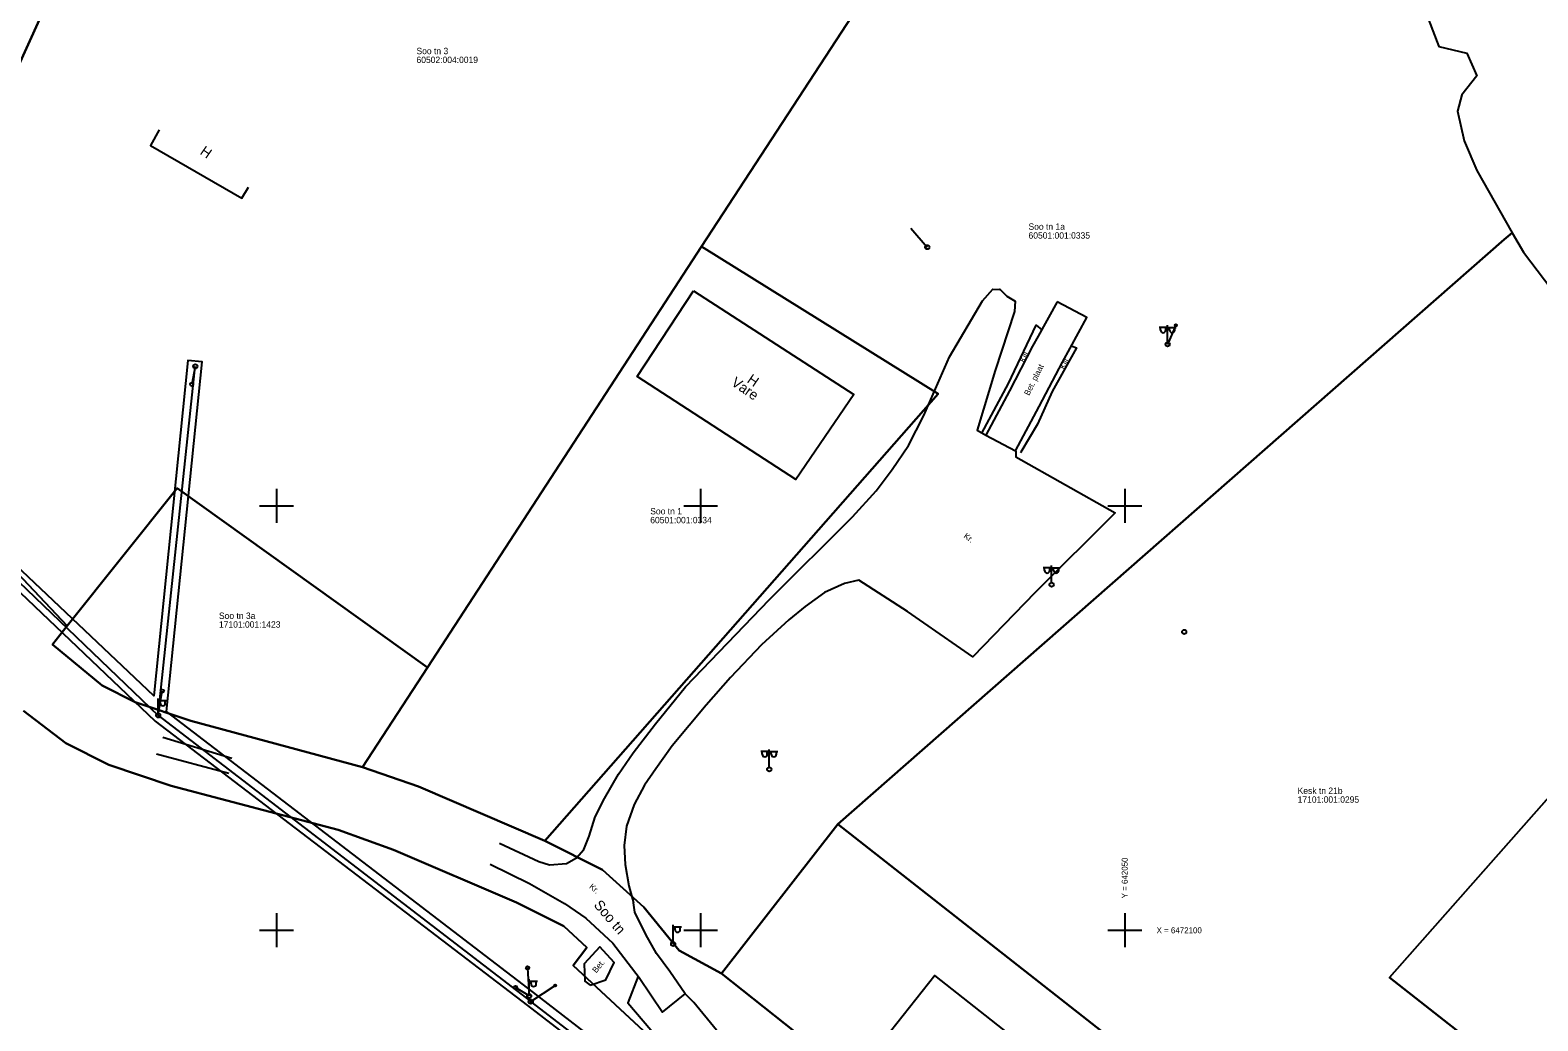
# Model space of a CAD drawing. Extents: x 641557 to 642645, y 6471373 to 6472352.
# Drawn here: x 641920.9 to 642098.7, y 6472089.3 to 6472206.1 of the extents above; entities that cross this region are included whole.
import ezdxf

# ---------------------------------------------------------------- set-up
doc = ezdxf.new("R2010")
doc.units = 0
for name, color, linetype in [('HOONE', 7, 'Continuous'), ('MOOTPIIR', 7, 'Continuous'), ('PIIR', 7, 'Continuous'), ('POST', 7, 'Continuous'), ('SIOHULIIN', 7, 'Continuous'), ('TEE', 7, 'Continuous'), ('VORK', 7, 'Continuous')]:
    doc.layers.add(name, color=color, linetype=linetype)

msp = doc.modelspace()

# ---------------------------------------------------------------- linework, layer by layer
at = {"layer": 'HOONE'}
for points in [[(641936.17, 6472194.3), (641935.12, 6472192.46), (641945.92, 6472186.25), (641946.68, 6472187.58)], [(641999.15, 6472175.34), (642018.08, 6472163.13), (642011.23, 6472153.12), (641992.52, 6472165.27), (641999.15, 6472175.34)], [(642065.65, 6472064.72), (642027.62, 6472094.67), (642021.62, 6472087.12), (642059.65, 6472057.17), (642065.65, 6472064.72)]]:
    msp.add_lwpolyline(points, dxfattribs=at)
at = {"layer": 'MOOTPIIR'}
for points in [[(642020.72, 6472061.44), (641980.3, 6472092.66), (641937.03, 6472125.77), (641941.21, 6472166.97), (641939.55, 6472167.14), (641935.54, 6472127.64), (641900.72, 6472160.54)], [(641899.64, 6472158.91), (641935.69, 6472124.64), (641979.59, 6472091.14), (642019.53, 6472060.38)]]:
    msp.add_lwpolyline(points, dxfattribs=at)
at = {"layer": 'PIIR'}
for points in [[(641899.33, 6472159.06), (641872.49, 6472181.63), (641865.67, 6472186.52), (641847.91, 6472199.73), (641792.66, 6472243.43), (641811.31, 6472265.11), (641847.04, 6472280.75), (641882.95, 6472296.47), (641952.87, 6472257.59), (641939.24, 6472233.13), (641934.67, 6472235.16), (641901.16, 6472161.42)], [(641901.16, 6472161.42), (641934.67, 6472235.16), (641939.24, 6472233.13), (641952.87, 6472257.59), (641962.6, 6472275.06), (642031.85, 6472229.19), (642000.12, 6472180.55), (641967.79, 6472130.98), (641938.29, 6472152.1), (641925.33, 6472135.88)], [(641988.43, 6472107.13), (641981.64, 6472110.54), (642028, 6472163.22), (642000.12, 6472180.55), (642031.85, 6472229.19), (642077.68, 6472239.91), (642078.25, 6472240.06), (642077.59, 6472236.75), (642075.71, 6472233.76), (642087.05, 6472204.12), (642090.34, 6472203.36), (642091.53, 6472200.66), (642089.75, 6472198.45), (642089.25, 6472196.53), (642090.03, 6472193.03), (642091.5, 6472189.54), (642095.69, 6472182.18), (642094.72, 6472181.39), (642016.19, 6472112.51), (642002.45, 6472094.89), (641997.45, 6472097.63), (641993.3, 6472102.74)], [(642123.61, 6472142.4), (642081.23, 6472094.44), (642113.39, 6472069.2), (642083.42, 6472035.57), (642079.91, 6472031.22), (642073.54, 6472035.99), (642074.19, 6472036.84), (642077.42, 6472040.82), (642085.17, 6472048.89), (642089.96, 6472054.66), (642016.19, 6472112.51), (642094.72, 6472181.39), (642095.69, 6472182.18), (642097, 6472179.89), (642121.79, 6472147.29), (642124.59, 6472144.01)], [(641967.79, 6472130.98), (642000.12, 6472180.55), (642028, 6472163.22), (641981.64, 6472110.54), (641966.72, 6472116.93), (641960.12, 6472119.21)], [(641967.79, 6472130.98), (641960.12, 6472119.21), (641939.88, 6472124.68), (641933.34, 6472126.88), (641929.43, 6472128.86), (641923.57, 6472133.67), (641925.33, 6472135.88), (641938.29, 6472152.1)], [(642123.61, 6472142.4), (642124.59, 6472144.01), (642126.14, 6472142.23), (642133.85, 6472138.27), (642142.95, 6472131.7), (642150.78, 6472125.77), (642159.45, 6472118.35), (642164.95, 6472112), (642170.45, 6472106.28), (642187.36, 6472089.76), (642193.92, 6472082.77), (642201.8, 6472074.95), (642218.16, 6472061.65), (642215.35, 6472057.68), (642195.39, 6472030.77), (642179.31, 6472017.17), (642177.19, 6472018.85), (642113.39, 6472069.2), (642081.23, 6472094.44)], [(642080.78, 6472053.03), (642073.09, 6472044.74), (642077.42, 6472040.82), (642074.19, 6472036.84), (642017.33, 6472083.13), (642002.45, 6472094.89), (642016.19, 6472112.51), (642089.96, 6472054.66), (642085.17, 6472048.89)]]:
    msp.add_lwpolyline(points, close=True, dxfattribs=at)
for points in [[(641901.16, 6472161.42), (641925.33, 6472135.88), (641923.57, 6472133.67), (641929.43, 6472128.86), (641933.34, 6472126.88), (641939.88, 6472124.68), (641960.12, 6472119.21), (641966.72, 6472116.93), (641981.64, 6472110.54), (641988.43, 6472107.13), (641993.3, 6472102.74), (641997.45, 6472097.63), (642002.45, 6472094.89), (642017.33, 6472083.13)], [(641920.16, 6472125.84), (641925.17, 6472122.05), (641930.24, 6472119.49), (641937.58, 6472117.01), (641957.25, 6472111.83), (641963.79, 6472109.48), (641978.27, 6472103.28), (641983.87, 6472100.47), (641986.57, 6472097.97), (641984.97, 6472095.85), (641994.93, 6472086.61), (641995.74, 6472083.5), (641995.33, 6472082.47), (641988.23, 6472082.2), (641967.88, 6472073.9), (641948.49, 6472065.47), (641945.59, 6472065.91), (641908.6, 6472044.43)], [(641994.93, 6472086.61), (641984.97, 6472095.85), (641986.57, 6472097.97), (641983.87, 6472100.47), (641978.27, 6472103.28), (641963.79, 6472109.48), (641957.25, 6472111.83), (641937.58, 6472117.01), (641930.24, 6472119.49), (641925.17, 6472122.05), (641920.16, 6472125.84)]]:
    msp.add_lwpolyline(points, dxfattribs=at)
at = {"layer": 'POST'}
for p, q in [((642024.8, 6472182.71), (642026.72, 6472180.49)), ((642055.06, 6472171.04), (642054.06, 6472171.04)), ((642054.22, 6472170.72), (642054.22, 6472171.04)), ((642054.84, 6472170.72), (642054.84, 6472171.04)), ((642055.06, 6472169.29), (642055.06, 6472171.29)), ((642056.02, 6472171.29), (642055.06, 6472169.04)), ((642055.06, 6472171.04), (642056.06, 6472171.04)), ((642055.29, 6472170.72), (642055.29, 6472171.04)), ((642055.9, 6472170.72), (642055.9, 6472171.04)), ((642055.06, 6472169.04), (642055.06, 6472169.04)), ((641940.42, 6472166.44), (641940, 6472164.33)), ((642041.38, 6472142.72), (642040.38, 6472142.72)), ((642040.54, 6472142.4), (642040.54, 6472142.72)), ((642041.16, 6472142.4), (642041.16, 6472142.72)), ((642041.38, 6472140.97), (642041.38, 6472142.97)), ((642041.38, 6472142.72), (642042.38, 6472142.72)), ((642041.61, 6472142.4), (642041.61, 6472142.72)), ((642042.22, 6472142.4), (642042.22, 6472142.72)), ((642041.38, 6472140.72), (642041.38, 6472140.72)), ((641936.04, 6472125.32), (641936.53, 6472128.19)), ((641936.04, 6472125.32), (641936.04, 6472127.32)), ((641936.04, 6472127.07), (641937.04, 6472127.07)), ((641936.27, 6472126.75), (641936.27, 6472127.07)), ((641936.88, 6472126.75), (641936.88, 6472127.07)), ((642008.09, 6472121.06), (642007.09, 6472121.06)), ((642007.25, 6472120.74), (642007.25, 6472121.06)), ((642007.86, 6472120.74), (642007.86, 6472121.06)), ((642008.09, 6472119.31), (642008.09, 6472121.31)), ((642008.09, 6472121.06), (642009.09, 6472121.06)), ((642008.32, 6472120.74), (642008.32, 6472121.06)), ((642008.93, 6472120.74), (642008.93, 6472121.06)), ((642008.09, 6472119.06), (642008.09, 6472119.06)), ((641996.76, 6472098.65), (641996.76, 6472100.65)), ((641996.76, 6472100.4), (641997.76, 6472100.4)), ((641996.98, 6472100.07), (641996.98, 6472100.4)), ((641997.6, 6472100.07), (641997.6, 6472100.4)), ((641996.76, 6472098.39), (641996.76, 6472098.39)), ((641979.6, 6472095.57), (641979.78, 6472092.26)), ((641979.78, 6472092.26), (641979.78, 6472094.26)), ((641979.78, 6472094.01), (641980.78, 6472094.01)), ((641980.01, 6472093.69), (641980.01, 6472094.01)), ((641980.62, 6472093.69), (641980.62, 6472094.01)), ((641979.78, 6472092.26), (641978.18, 6472093.26)), ((641979.97, 6472091.6), (641982.85, 6472093.5))]:
    msp.add_line(p, q, dxfattribs=at)
for centre, radius in [((642026.72, 6472180.49), 0.25), ((642056.02, 6472171.29), 0.125), ((642056.02, 6472171.29), 0.105), ((642056.02, 6472171.29), 0.0851), ((642056.02, 6472171.29), 0.0651), ((642056.02, 6472171.29), 0.0451), ((642056.02, 6472171.29), 0.0251), ((642056.02, 6472171.29), 0.00511), ((642055.06, 6472169.04), 0.25), ((641940.42, 6472166.44), 0.25), ((641940, 6472164.33), 0.2), ((642041.38, 6472140.72), 0.25), ((642057.01, 6472135.16), 0.25), ((641936.53, 6472128.19), 0.2), ((641936.04, 6472125.32), 0.25), ((642008.09, 6472118.96), 0.25), ((641996.76, 6472098.39), 0.25), ((641979.6, 6472095.57), 0.2), ((641978.18, 6472093.26), 0.2), ((641979.78, 6472092.26), 0.25), ((641982.85, 6472093.5), 0.125), ((641982.85, 6472093.5), 0.105), ((641982.85, 6472093.5), 0.0851), ((641982.85, 6472093.5), 0.0651), ((641982.85, 6472093.5), 0.0451), ((641982.85, 6472093.5), 0.0251), ((641982.85, 6472093.5), 0.00511), ((641979.97, 6472091.6), 0.25)]:
    msp.add_circle(centre, radius, dxfattribs=at)
for centre in [(642054.53, 6472170.72), (642055.6, 6472170.72), (642040.85, 6472142.4), (642041.92, 6472142.4), (641936.58, 6472126.75), (642007.56, 6472120.74), (642008.62, 6472120.74), (641997.29, 6472100.07), (641980.31, 6472093.69)]:
    msp.add_arc(centre, 0.306, 180, 0, dxfattribs=at)
at = {"layer": 'SIOHULIIN'}
msp.add_line((641936.01, 6472125.36), (641979.97, 6472091.6), dxfattribs=at)
for points in [[(641831.28, 6472203.71), (641867.29, 6472191.17), (641936.04, 6472125.32)], [(641936.04, 6472125.32), (641940.42, 6472166.44)], [(642355.52, 6471813.31), (642331.53, 6471832.39), (642302.22, 6471855.92), (642271.63, 6471880.3), (642234.79, 6471909.56), (642198.44, 6471939.02), (642169.97, 6471961.96), (642132.9, 6471995.35), (642102.79, 6472021.11), (642074.58, 6472045.97), (642044.6, 6472041.83), (642019.95, 6472060.9), (641979.97, 6472091.6)]]:
    msp.add_lwpolyline(points, dxfattribs=at)
at = {"layer": 'TEE'}
for p, q in [((641936.58, 6472122.75), (641944.73, 6472120.29)), ((641944.38, 6472118.46), (641935.84, 6472120.77))]:
    msp.add_line(p, q, dxfattribs=at)
for points in [[(641976.3, 6472110.26), (641980.94, 6472108.11), (641982.19, 6472107.71), (641984.17, 6472107.86), (641985.36, 6472108.55), (641986.22, 6472109.51), (641986.85, 6472111.08), (641987.56, 6472113.37), (641988.66, 6472115.52), (641990.31, 6472118.38), (641992.04, 6472120.91), (641994.66, 6472124.32), (641998.23, 6472128.67), (642008.1, 6472138.98), (642017.91, 6472148.72), (642020.69, 6472151.78), (642022.6, 6472154.28), (642024.52, 6472157.11), (642026.32, 6472160.66), (642029.34, 6472167.55), (642033.23, 6472174.18), (642034.47, 6472175.56), (642035.24, 6472175.52), (642035.26, 6472175.53), (642036.11, 6472174.7), (642037.08, 6472174.13), (642036.99, 6472172.93), (642034.73, 6472165.95), (642032.61, 6472158.91), (642033.63, 6472158.35), (642037.13, 6472156.48), (642037.16, 6472156.46), (642037.17, 6472155.77), (642048.88, 6472149.18), (642039.45, 6472139.8), (642032.11, 6472132.22), (642024.38, 6472137.56), (642018.67, 6472141.24), (642016.95, 6472140.88), (642014.59, 6472139.82), (642012.34, 6472138.15), (642010.39, 6472136.58), (642007.19, 6472133.62), (642003.51, 6472129.77), (642000.66, 6472126.54), (641996.64, 6472121.74), (641994.73, 6472119.01), (641993.37, 6472117.1), (641992.15, 6472114.82), (641991.25, 6472112.26), (641990.98, 6472110), (641991.11, 6472107.76), (641991.55, 6472105.22), (641992.09, 6472103.24)], [(642042.04, 6472174.06), (642039.79, 6472170), (642039.13, 6472168.81), (642036.4, 6472163.56), (642033.63, 6472158.35), (642037.13, 6472156.48), (642039.9, 6472161.7), (642042.67, 6472166.93), (642043.56, 6472168.58), (642045.52, 6472172.21), (642042.04, 6472174.06)], [(642033.17, 6472158.59), (642036.29, 6472164.44), (642039.57, 6472171.29), (642040.22, 6472170.77)], [(642043.72, 6472168.88), (642044.3, 6472168.62), (642041.46, 6472163.47), (642039.7, 6472159.65), (642037.74, 6472156.32), (642037.72, 6472156.26)], [(641975.17, 6472107.78), (641979.83, 6472105.5), (641983.94, 6472103.14), (641986.45, 6472101.44), (641989.65, 6472098.48), (641992.74, 6472094.42), (641995.51, 6472090.35), (641998.19, 6472092.5), (641996.35, 6472095.15), (641994.78, 6472097.25), (641993.53, 6472099.52), (641992.26, 6472102.12), (641992.09, 6472103.24)], [(641986.99, 6472093.52), (641988.81, 6472094.16), (641989.79, 6472096.19), (641988.12, 6472098.05), (641986.25, 6472096.04), (641986.36, 6472094.02), (641986.99, 6472093.52)], [(641992.62, 6472094.58), (641991.4, 6472091.46), (641995.03, 6472087.2), (641995.68, 6472085.93), (641995.92, 6472084.76), (642005, 6472085.12), (642001.87, 6472088.22), (641999.18, 6472091.51), (641998.19, 6472092.5)]]:
    msp.add_lwpolyline(points, dxfattribs=at)
at = {"layer": 'VORK'}
for p, q in [((641950, 6472152), (641950, 6472148)), ((642000, 6472152), (642000, 6472148)), ((642050, 6472152), (642050, 6472148)), ((641948, 6472150), (641952, 6472150)), ((641998, 6472150), (642002, 6472150)), ((642048, 6472150), (642052, 6472150)), ((641950, 6472102), (641950, 6472098)), ((642000, 6472102), (642000, 6472098)), ((642050, 6472102), (642050, 6472098)), ((641948, 6472100), (641952, 6472100)), ((641998, 6472100), (642002, 6472100)), ((642048, 6472100), (642052, 6472100))]:
    msp.add_line(p, q, dxfattribs=at)

# ---------------------------------------------------------------- texts
at = {"layer": 'HOONE'}
for s, p in [('H', (641940.88, 6472191.52)), ('Vare', (642003.51, 6472164.3)), ('H', (642005.38, 6472164.63))]:
    msp.add_text(s, height=1.2, rotation=325.3929, dxfattribs=at).set_placement(p)
at = {"layer": 'PIIR'}
for s, p in [('Soo tn 3', (641966.5, 6472203.23)), ('60502:004:0019', (641966.5, 6472202.19)), ('Soo tn 1a', (642038.66, 6472182.54)), ('60501:001:0335', (642038.66, 6472181.5)), ('Soo tn 1', (641994.06, 6472149)), ('60501:001:0334', (641994.06, 6472147.96)), ('Soo tn 3a', (641943.21, 6472136.69)), ('17101:001:1423', (641943.21, 6472135.66)), ('Kesk tn 21b', (642070.39, 6472116.07)), ('17101:001:0295', (642070.39, 6472115.03))]:
    msp.add_text(s, height=0.75, dxfattribs=at).set_placement(p)
at = {"layer": 'TEE'}
for s, height, rotation, p in [('Kill.', 0.7, 62.7973, (642038.17, 6472166.82)), ('Kill', 0.7, 60.0597, (642042.86, 6472166.02)), ('Bet. plaat', 0.7, 63.3041, (642038.72, 6472162.94)), ('Kr.', 0.7, 324.5139, (642030.94, 6472146.31)), ('Kr.', 0.7, 320.7542, (641986.79, 6472105.02)), ('Soo tn', 1.2, 310.4237, (641987.33, 6472102.94)), ('Bet.', 0.7, 50.5437, (641987.69, 6472094.91))]:
    msp.add_text(s, height=height, rotation=rotation, dxfattribs=at).set_placement(p)
at = {"layer": 'VORK'}
msp.add_text(' Y = 642050', height=0.7, rotation=90, dxfattribs=at).set_placement((642050.35, 6472103.5))
msp.add_text(' X = 6472100', height=0.7, dxfattribs=at).set_placement((642053.5, 6472099.65))

doc.saveas('drawing.dxf')
